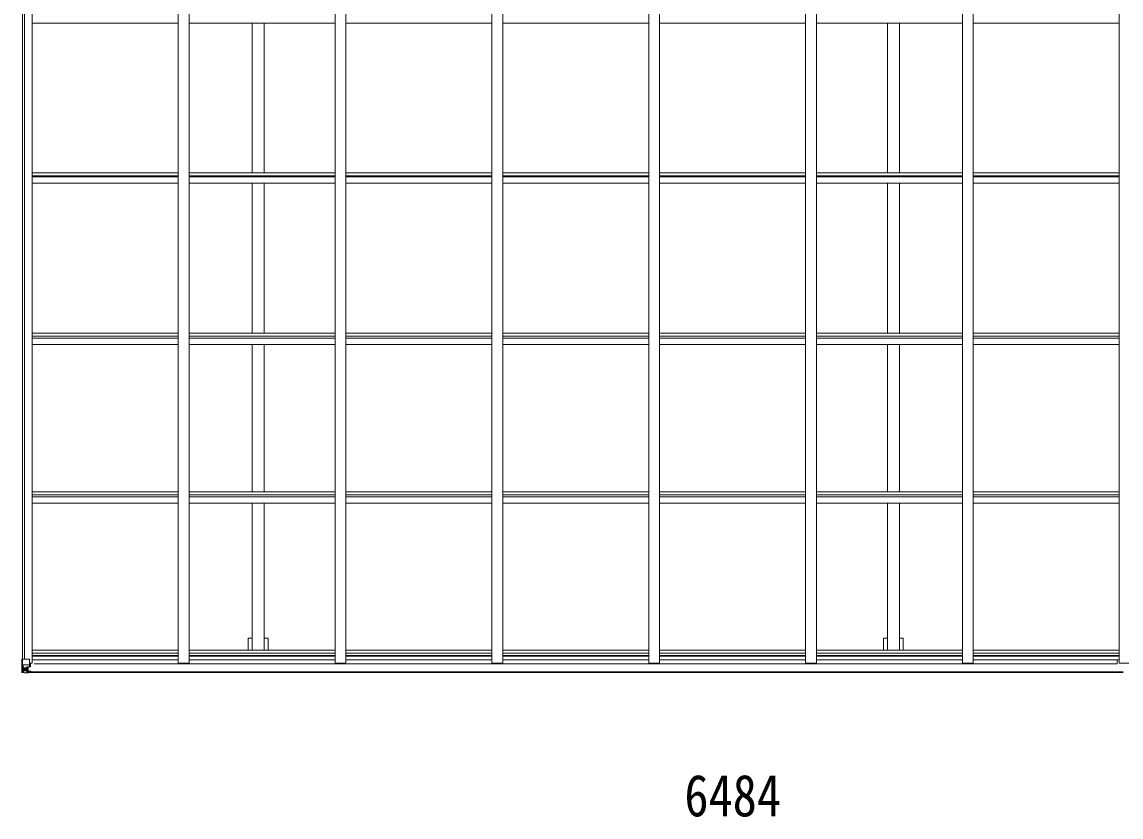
# Model space of a CAD drawing. Units: millimetres at full size, sheet at 1:40; details may follow other scales. Extents: x -11181 to 11305, y -7804 to 7716.
# Drawn here: x 782 to 5799, y 415 to 4045 of the extents above; entities that cross this region are included whole.
import ezdxf
from ezdxf.enums import TextEntityAlignment as Align

# ---------------------------------------------------------------- set-up
doc = ezdxf.new("R2010")
doc.units = ezdxf.units.MM
doc.header["$LTSCALE"] = 40
for name, color, linetype, lineweight in [('0-1_本体', 4, 'Continuous', 9), ('0-2_部品', 7, 'Continuous', 9), ('0-A_寸法', 6, 'Continuous', 9)]:
    doc.layers.add(name, color=color, linetype=linetype, lineweight=lineweight)
doc.styles.add('ＭＳ ゴシック', font='')
doc.styles.get('ＭＳ ゴシック').set_extended_font_data('MS Gothic')

msp = doc.modelspace()

# ---------------------------------------------------------------- linework, layer by layer
at = {"layer": '0-1_本体'}
for p, q in [((783.69, 1136.26), (783.69, 6998.07)), ((793.52, 1136.26), (793.52, 6998.07)), ((828.69, 1117.8), (828.69, 7016.53)), ((1494.69, 1117.8), (1494.69, 7016.53)), ((1544.69, 1117.8), (1544.69, 7016.53)), ((2210.69, 1117.8), (2210.69, 7016.53)), ((2260.69, 1117.8), (2260.69, 7016.53)), ((2926.69, 1117.8), (2926.69, 7016.53)), ((2976.69, 1117.8), (2976.69, 7016.53)), ((3642.69, 1117.8), (3642.69, 7016.53)), ((3692.69, 1117.8), (3692.69, 7016.53)), ((4358.69, 1117.8), (4358.69, 7016.53)), ((4408.69, 1117.8), (4408.69, 7016.53)), ((5074.69, 1117.8), (5074.69, 7016.53)), ((5124.69, 1117.8), (5124.69, 7016.53)), ((5790.69, 1117.8), (5790.69, 7016.53)), ((828.69, 4039.16), (1494.69, 4039.16)), ((1544.69, 4039.16), (2210.69, 4039.16)), ((1832.19, 3355.56), (1832.19, 4039.16)), ((1887.19, 3355.56), (1887.19, 4039.16)), ((2260.69, 4039.16), (2926.69, 4039.16)), ((2976.69, 4039.16), (3642.69, 4039.16)), ((3692.69, 4039.16), (4358.69, 4039.16)), ((4408.69, 4039.16), (5074.69, 4039.16)), ((4732.19, 3355.56), (4732.19, 4039.16)), ((4787.19, 3355.56), (4787.19, 4039.16)), ((5124.69, 4039.16), (5790.69, 4039.16)), ((828.69, 3355.56), (1494.69, 3355.56)), ((828.69, 3342.54), (1494.69, 3342.54)), ((828.69, 3337.97), (1494.69, 3337.97)), ((1544.69, 3355.56), (2210.69, 3355.56)), ((1544.69, 3342.54), (2210.69, 3342.54)), ((1544.69, 3337.97), (2210.69, 3337.97)), ((2260.69, 3355.56), (2926.69, 3355.56)), ((2260.69, 3342.54), (2926.69, 3342.54)), ((2260.69, 3337.97), (2926.69, 3337.97)), ((2976.69, 3355.56), (3642.69, 3355.56)), ((2976.69, 3342.54), (3642.69, 3342.54)), ((2976.69, 3337.97), (3642.69, 3337.97)), ((3692.69, 3355.56), (4358.69, 3355.56)), ((3692.69, 3342.54), (4358.69, 3342.54)), ((3692.69, 3337.97), (4358.69, 3337.97)), ((4408.69, 3355.56), (5074.69, 3355.56)), ((4408.69, 3342.54), (5074.69, 3342.54)), ((4408.69, 3337.97), (5074.69, 3337.97)), ((5124.69, 3355.56), (5790.69, 3355.56)), ((5124.69, 3342.54), (5790.69, 3342.54)), ((5124.69, 3337.97), (5790.69, 3337.97)), ((828.69, 3308.24), (1494.69, 3308.24)), ((1544.69, 3308.24), (2210.69, 3308.24)), ((1832.19, 2623.89), (1832.19, 3308.24)), ((1887.19, 2623.89), (1887.19, 3308.24)), ((2260.69, 3308.24), (2926.69, 3308.24)), ((2976.69, 3308.24), (3642.69, 3308.24)), ((3692.69, 3308.24), (4358.69, 3308.24)), ((4408.69, 3308.24), (5074.69, 3308.24)), ((4732.19, 2623.89), (4732.19, 3308.24)), ((4787.19, 2623.89), (4787.19, 3308.24)), ((5124.69, 3308.24), (5790.69, 3308.24)), ((828.67, 2610.98), (1494.67, 2610.98)), ((828.69, 2623.89), (1494.69, 2623.89)), ((1544.67, 2610.98), (2210.67, 2610.98)), ((1544.69, 2623.89), (2210.69, 2623.89)), ((2260.67, 2610.98), (2926.67, 2610.98)), ((2260.69, 2623.89), (2926.69, 2623.89)), ((2976.67, 2610.98), (3642.67, 2610.98)), ((2976.69, 2623.89), (3642.69, 2623.89)), ((3692.67, 2610.98), (4358.67, 2610.98)), ((3692.69, 2623.89), (4358.69, 2623.89)), ((4408.67, 2610.98), (5074.67, 2610.98)), ((4408.69, 2623.89), (5074.69, 2623.89)), ((5124.67, 2610.98), (5790.67, 2610.98)), ((5124.69, 2623.89), (5790.69, 2623.89)), ((828.69, 2601.9), (1494.69, 2601.9)), ((828.69, 2572.76), (1494.69, 2572.76)), ((1544.69, 2601.9), (2210.69, 2601.9)), ((1544.69, 2572.76), (2210.69, 2572.76)), ((1832.19, 1899.33), (1832.19, 2572.76)), ((1887.19, 1899.33), (1887.19, 2572.76)), ((2260.69, 2601.9), (2926.69, 2601.9)), ((2260.69, 2572.76), (2926.69, 2572.76)), ((2976.69, 2601.9), (3642.69, 2601.9)), ((2976.69, 2572.76), (3642.69, 2572.76)), ((3692.69, 2601.9), (4358.69, 2601.9)), ((3692.69, 2572.76), (4358.69, 2572.76)), ((4408.69, 2601.9), (5074.69, 2601.9)), ((4408.69, 2572.76), (5074.69, 2572.76)), ((4732.19, 1899.33), (4732.19, 2572.76)), ((4787.19, 1899.33), (4787.19, 2572.76)), ((5124.69, 2601.9), (5790.69, 2601.9)), ((5124.69, 2572.76), (5790.69, 2572.76)), ((828.69, 1899.33), (1494.69, 1899.33)), ((828.69, 1886.5), (1494.69, 1886.5)), ((828.69, 1876.34), (1494.69, 1876.34)), ((1544.69, 1899.33), (2210.69, 1899.33)), ((1544.69, 1886.5), (2210.69, 1886.5)), ((1544.69, 1876.34), (2210.69, 1876.34)), ((2260.69, 1899.33), (2926.69, 1899.33)), ((2260.69, 1886.5), (2926.69, 1886.5)), ((2260.69, 1876.34), (2926.69, 1876.34)), ((2976.69, 1899.33), (3642.69, 1899.33)), ((2976.69, 1886.5), (3642.69, 1886.5)), ((2976.69, 1876.34), (3642.69, 1876.34)), ((3692.69, 1899.33), (4358.69, 1899.33)), ((3692.69, 1886.5), (4358.69, 1886.5)), ((3692.69, 1876.34), (4358.69, 1876.34)), ((4408.69, 1899.33), (5074.69, 1899.33)), ((4408.69, 1886.5), (5074.69, 1886.5)), ((4408.69, 1876.34), (5074.69, 1876.34)), ((5124.69, 1899.33), (5790.69, 1899.33)), ((5124.69, 1886.5), (5790.69, 1886.5)), ((5124.69, 1876.34), (5790.69, 1876.34)), ((828.69, 1847.38), (1494.69, 1847.38)), ((1544.69, 1847.38), (2210.69, 1847.38)), ((1832.19, 1847.38), (1832.19, 1176.66)), ((1887.19, 1847.38), (1887.19, 1176.66)), ((2260.69, 1847.38), (2926.69, 1847.38)), ((2976.69, 1847.38), (3642.69, 1847.38)), ((3692.69, 1847.38), (4358.69, 1847.38)), ((4408.69, 1847.38), (5074.69, 1847.38)), ((4732.19, 1847.38), (4732.19, 1176.66)), ((4787.19, 1847.38), (4787.19, 1176.66)), ((5124.69, 1847.38), (5790.69, 1847.38)), ((1904.89, 1231.5), (1887.19, 1231.5)), ((1904.89, 1231.5), (1904.89, 1176.66)), ((4804.89, 1231.5), (4787.19, 1231.5)), ((4804.89, 1231.5), (4804.89, 1176.66)), ((828.69, 1176.66), (1494.69, 1176.66)), ((828.69, 1163.84), (1494.69, 1163.84)), ((1544.69, 1176.66), (2210.69, 1176.66)), ((1544.69, 1163.84), (2210.69, 1163.84)), ((2260.69, 1176.66), (2926.69, 1176.66)), ((2260.69, 1163.84), (2926.69, 1163.84)), ((2976.69, 1176.66), (3642.69, 1176.66)), ((2976.69, 1163.84), (3642.69, 1163.84)), ((3692.69, 1176.66), (4358.69, 1176.66)), ((3692.69, 1163.84), (4358.69, 1163.84)), ((4408.69, 1176.66), (5074.69, 1176.66)), ((4408.69, 1163.84), (5074.69, 1163.84)), ((5124.69, 1176.66), (5790.69, 1176.66)), ((5124.69, 1163.84), (5790.69, 1163.84)), ((828.69, 1117.8), (815.69, 1117.8)), ((828.69, 1152.49), (1494.69, 1152.49)), ((828.69, 1148.7), (1494.69, 1148.7)), ((828.69, 1132.75), (1494.69, 1132.75)), ((5781.69, 1114.47), (837.69, 1114.47)), ((1494.69, 1117.8), (1544.69, 1117.8)), ((1544.69, 1152.49), (2210.69, 1152.49)), ((1544.69, 1148.7), (2210.69, 1148.7)), ((1544.69, 1132.75), (2210.69, 1132.75)), ((2210.69, 1117.8), (2260.69, 1117.8)), ((2260.69, 1152.49), (2926.69, 1152.49)), ((2260.69, 1148.7), (2926.69, 1148.7)), ((2260.69, 1132.75), (2926.69, 1132.75)), ((2926.69, 1117.8), (2976.69, 1117.8)), ((2976.69, 1152.49), (3642.69, 1152.49)), ((2976.69, 1148.7), (3642.69, 1148.7)), ((2976.69, 1132.75), (3642.69, 1132.75)), ((3642.69, 1117.8), (3692.69, 1117.8)), ((3692.69, 1152.49), (4358.69, 1152.49)), ((3692.69, 1148.7), (4358.69, 1148.7)), ((3692.69, 1132.75), (4358.69, 1132.75)), ((4358.69, 1117.8), (4408.69, 1117.8)), ((4408.69, 1152.49), (5074.69, 1152.49)), ((4408.69, 1148.7), (5074.69, 1148.7)), ((4408.69, 1132.75), (5074.69, 1132.75)), ((5074.69, 1117.8), (5124.69, 1117.8)), ((5124.69, 1152.49), (5790.69, 1152.49)), ((5124.69, 1148.7), (5790.69, 1148.7)), ((5124.69, 1132.75), (5790.69, 1132.75)), ((5781.69, 1114.47), (5781.69, 1132.75)), ((5790.69, 1117.8), (5840.69, 1117.8)), ((805.19, 1077.92), (5809.19, 1077.92)), ((805.19, 1075.5), (5809.19, 1075.5))]:
    msp.add_line(p, q, dxfattribs=at)
for points in [[(1832.19, 1231.5), (1814.49, 1231.5), (1814.49, 1176.66)], [(4732.19, 1231.5), (4714.49, 1231.5), (4714.49, 1176.66)]]:
    msp.add_lwpolyline(points, dxfattribs=at)
at = {"layer": '0-2_部品'}
for p, q in [((784.53, 1136.26), (814.69, 1136.26)), ((784.53, 1136.26), (784.53, 1075.68)), ((785.08, 1109.38), (791.69, 1109.6)), ((785.08, 1109.38), (789.22, 1097.3)), ((791.69, 1109.6), (815.69, 1109.6)), ((815.69, 1135.26), (815.69, 1102.17)), ((820.19, 1113.26), (815.69, 1113.26)), ((820.19, 1117.8), (820.19, 1101.39)), ((781.69, 1075.55), (781.69, 1075.59)), ((782.63, 1074.6), (782.63, 1074.56)), ((782.63, 1074.55), (782.63, 1074.55)), ((791.6, 1074.17), (783.68, 1074.64)), ((784.54, 1075.61), (784.53, 1075.68)), ((788.5, 1079.05), (785.77, 1075.39)), ((791.69, 1096.06), (789.36, 1096.03)), ((789.36, 1096.03), (789.36, 1082.56)), ((789.36, 1082.56), (791.69, 1082.5)), ((791.69, 1096.06), (803.69, 1096.06)), ((791.69, 1096.06), (791.69, 1096.06)), ((791.69, 1082.51), (803.69, 1082.51)), ((803.69, 1073.38), (791.69, 1074.16)), ((797.17, 1089.7), (797.17, 1090.66)), ((802.69, 1082.51), (803.69, 1082.51)), ((803.69, 1099.36), (803.69, 1073.26)), ((805.19, 1096.06), (803.69, 1096.06)), ((805.19, 1082.51), (803.69, 1082.51)), ((805.19, 1078.97), (803.69, 1078.97)), ((803.69, 1074.15), (810.19, 1073.75)), ((810.19, 1072.87), (803.69, 1073.26)), ((814.86, 1101.91), (804.52, 1100.25)), ((804.52, 1099.62), (814.86, 1101.27)), ((804.52, 1100.25), (804.52, 1099.62)), ((809.19, 1092.47), (805.19, 1092.47)), ((809.19, 1084.26), (805.19, 1084.26)), ((805.69, 1079.33), (805.19, 1079.33)), ((810.19, 1074.68), (805.19, 1074.76)), ((805.3, 1080.63), (809.19, 1080.63)), ((805.69, 1080.42), (805.69, 1080.26)), ((805.69, 1080.26), (805.69, 1080.26)), ((815.69, 1080.17), (805.69, 1080.26)), ((805.69, 1078.3), (805.69, 1080.26)), ((813.69, 1078.33), (805.69, 1078.33)), ((813.69, 1078.3), (805.69, 1078.3)), ((809.19, 1100.37), (809.19, 1080.4)), ((810.19, 1074.68), (810.19, 1075.5)), ((810.19, 1074.27), (810.19, 1074.68)), ((810.19, 1074.27), (810.19, 1073.75)), ((810.19, 1073.75), (810.19, 1072.87)), ((814.86, 1101.27), (814.86, 1101.91)), ((815.14, 1101.35), (819.19, 1101.39)), ((815.19, 1075.06), (815.19, 1075.5)), ((815.49, 1075.06), (815.19, 1075.06)), ((815.49, 1075.06), (817.18, 1075.5)), ((815.69, 1080.17), (815.69, 1078.56)), ((815.69, 1078.56), (820.69, 1078.56)), ((819.19, 1103.12), (820.19, 1103.11)), ((820.19, 1101.39), (819.19, 1101.39)), ((820.69, 1077.92), (820.69, 1078.56)), ((820.69, 1078.56), (821.69, 1078.56)), ((821.69, 1080.25), (821.69, 1080.13)), ((821.69, 1078.56), (821.69, 1080.13)), ((821.69, 1078.56), (821.69, 1077.92))]:
    msp.add_line(p, q, dxfattribs=at)
for points in [[(781.69, 1075.59), (781.69, 1136.26), (784.53, 1136.26)], [(782.63, 1074.55), (791.69, 1074), (803.69, 1073.26)], [(795.25, 1088.74), (794.29, 1088.74), (794.29, 1087.78), (795.25, 1087.78)], [(797.17, 1090.66), (796.21, 1090.66), (796.21, 1089.7)], [(796.21, 1086.82), (796.21, 1085.86), (797.17, 1085.86), (797.17, 1086.82)], [(798.13, 1087.78), (799.09, 1087.78), (799.09, 1088.74), (798.13, 1088.74)], [(810.19, 1074.27), (805.19, 1074.27), (805.19, 1099.73)], [(820.69, 1080.29), (805.69, 1080.42), (805.69, 1080.42)], [(805.69, 1079.33), (813.69, 1079.33), (813.69, 1077.92)], [(819.19, 1101.39), (819.19, 1103.12), (815.69, 1103.14)], [(815.69, 1080.17), (815.69, 1080.18), (821.69, 1080.13)]]:
    msp.add_lwpolyline(points, dxfattribs=at)
msp.add_circle((796.69, 1088.26), 5.3, dxfattribs=at)
for centre, radius, start, end in [((814.69, 1135.26), 1, 0, 90), ((782.69, 1075.59), 0.999, 180.04917, 266.5576), ((782.69, 1075.56), 0.999, 180.04917, 266.5576), ((782.69, 1075.55), 1, 179.99921, 266.49983), ((783.84, 1061.94), 12.7, 84.89689, 90.75534), ((785.82, 1075.56), 1.28, 177.54105, 228.82169), ((795.25, 1089.7), 0.96, 270, 0), ((795.25, 1086.82), 0.96, 0, 90), ((798.13, 1089.7), 0.96, 180, 270), ((798.13, 1086.82), 0.96, 90, 180), ((804.63, 1099.32), 0.937, 96.73234, 177.67791), ((804.63, 1098.69), 0.937, 96.73234, 177.67791), ((805.7, 1080.94), 0.513, 178.95293, 268.11972), ((805.69, 1080.76), 0.5, 179.95536, 269.47105), ((805.69, 1077.83), 0.5, 89.99891, 179.99891), ((805.69, 1077.8), 0.5, 90.00309, 180.00198), ((814.75, 1102.84), 0.937, 276.73234, 357.67791), ((814.75, 1102.2), 0.937, 276.73234, 357.67791), ((820.83, 1072.6), 7.69, 83.56574, 91.03001)]:
    msp.add_arc(centre, radius, start, end, dxfattribs=at)
for centre, major_axis, ratio, start_param, end_param in [((785.8, 1107.03), (0.85, -2.32), 0.403757, 3.0087805, 3.9744392), ((784.63, 1074.47), (2, -0.12), 0.060933, 2.0712557, 3.1453404), ((983.63, 1062.24), (201, -12.36), 0.060933, 3.1453404, 3.145839), ((784.82, 1077.57), (-0.02, -3), 0.466854, 0.125683, 0.7596956), ((786.49, 1082.64), (0.03, -5), 0.573921, 0.7672717, 1.551125), ((787.95, 1096.01), (0, -3), 0.468246, 1.5772882, 2.0127935), ((709.94, 1082.51), (81.75, 0), 0.061163, 6.2824128, 6.2831853)]:
    msp.add_ellipse(centre, major_axis=major_axis, ratio=ratio, start_param=start_param, end_param=end_param, dxfattribs=at)

# ---------------------------------------------------------------- texts
at = {"layer": '0-A_寸法', "color": 7, "style": 'ＭＳ ゴシック', "width": 0.85}
msp.add_text('6484', height=190.6, dxfattribs=at).set_placement((3805.69, 361.03), align=Align.BOTTOM_LEFT)

doc.saveas('drawing.dxf')
